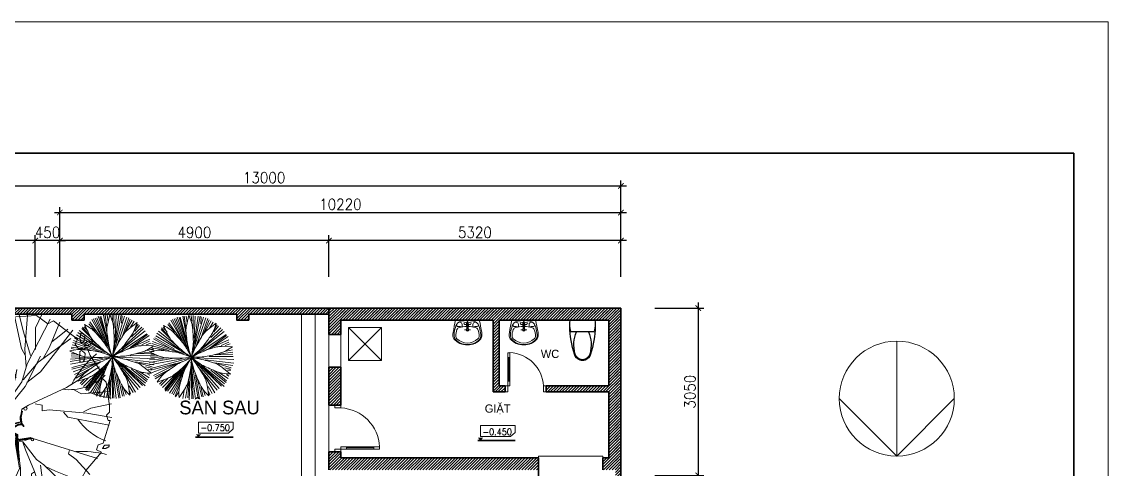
# Model space of a CAD drawing. Header units: millimetres. Extents: x -529782 to -142003, y -492574 to -273331.
# Drawn here: x -281620 to -261828, y -300051 to -291894 of the extents above; entities that cross this region are included whole.
import ezdxf

# ---------------------------------------------------------------- set-up
doc = ezdxf.new("R2010")
doc.units = ezdxf.units.MM
doc.header["$LTSCALE"] = 500
doc.header["$MEASUREMENT"] = 0
doc.header["$PDMODE"] = 3
doc.layers.get('0').update_dxf_attribs({"linetype": 'CONTINUOUS', "lineweight": 13})
doc.layers.get('Defpoints').update_dxf_attribs({"color": 255, "linetype": 'CONTINUOUS', "lineweight": 13})
for name, color, linetype, lineweight in [('1.cat 30', 30, 'CONTINUOUS', 35), ('2.thay 145', 145, 'CONTINUOUS', 18), ('3.manh 08', 8, 'CONTINUOUS', 9), ('4.dim 08', 8, 'CONTINUOUS', 13), ('9.text \xad white', 7, 'CONTINUOUS', 15), ('CA.thay 145', 145, 'CONTINUOUS', 18), ('noithat', 15, 'CONTINUOUS', 9)]:
    doc.layers.add(name, color=color, linetype=linetype, lineweight=lineweight)
doc.layers.add('Interior', color=15, linetype='CONTINUOUS')
doc.styles.add('CA.JSC1', font='')
doc.styles.get("Standard").update_dxf_attribs({"font": 'txt.shx', "width": 0.9})
doc.styles.get('CA.JSC1').set_extended_font_data('.VnAvantH')
doc.dimstyles.new('CA 100', dxfattribs={"dimscale": 0, "dimtxt": 200, "dimasz": 100, "dimexe": 100, "dimexo": 0, "dimgap": 50, "dimtad": 1, "dimdec": 0, "dimzin": 0, "dimdsep": 46, "dimtxsty": 'Standard', "dimblk": 'ARCHTICK', "dimcen": 0.09, "dimdle": 100, "dimclrd": 256, "dimclre": 256, "dimclrt": 7, "dimadec": 0, "dimazin": 0, "dimtfac": 1, "dimtdec": 0, "dimtix": 1, "dimtmove": 2, "dimatfit": 3, "dimldrblk": 'DOT', "dimfxl": 0, "dimtolj": 1, "dimtzin": 0, "dimarcsym": 0})
pattern_1 = [(45, (77087.74, 81619.594), (-26.5165043, 26.5165043), [])]

# ---------------------------------------------------------------- blocks, each defined once
blk = doc.blocks.new('A$C748E2B85')
at = {"layer": 'Interior', "linetype": 'Continuous'}
for p, q in [((455, 729), (5, 729)), ((443, 523), (16, 523)), ((120, 514), (340, 514))]:
    blk.add_line(p, q, dxfattribs=at)
at = {"layer": 'Interior'}
for p, q in [((461, 678), (455, 729)), ((455, 575), (461, 625)), ((461, 625), (461, 678)), ((443, 523), (455, 575))]:
    blk.add_line(p, q, dxfattribs=at)
at = {"layer": 'Interior', "linetype": 'Continuous'}
for start, end in [(170.5377, 187.7399), (187.7399, 195.822)]:
    blk.add_arc((471, 652), 472, start, end, dxfattribs=at)
at = {"layer": 'Interior'}
for centre, radius, start, end in [((1857, 658), 1858, 181.2224, 197.2477), ((-1397, 658), 1858, 342.7523, 358.7776), ((687, 278), 614, 157.3737, 194.7786), ((-227, 278), 614, 345.2214, 22.6263), ((242, 156), 167, 197.2477, 249.5476), ((254, 163), 166, 194.7786, 226.8543), ((230, 138), 131, 226.8543, 313.1457), ((230, 123), 131, 249.5476, 290.4524), ((217, 156), 167, 290.4524, 342.7523), ((206, 163), 166, 313.1457, 345.2214)]:
    blk.add_arc(centre, radius, start, end, dxfattribs=at)
blk = doc.blocks.new('A$C2AEB14C3')
at = {"layer": 'noithat'}
for p, q in [((532, 498), (52, 498)), ((287, 442), (287, 467)), ((287, 467), (292, 467)), ((292, 442), (287, 442)), ((297, 467), (292, 467)), ((292, 442), (297, 442)), ((297, 442), (297, 467)), ((184, 409), (184, 370)), ((224, 423), (220, 438)), ((348, 301), (232, 301)), ((274, 408), (246, 408)), ((279, 334), (273, 420)), ((282, 434), (282, 338)), ((292, 434), (282, 434)), ((282, 338), (292, 338)), ((292, 434), (302, 434)), ((292, 408), (292, 408)), ((292, 408), (292, 408)), ((302, 338), (292, 338)), ((302, 434), (302, 338)), ((305, 334), (311, 420)), ((310, 408), (325, 408)), ((357, 423), (362, 438)), ((400, 409), (400, 370))]:
    blk.add_line(p, q, dxfattribs=at)
for radius in [28.3, 23.6]:
    blk.add_circle((292, 304), radius, dxfattribs=at)
for centre, radius, start, end in [((3438, -285), 3475, 166.9812, 171.1641), ((199, 332), 147, 102.4346, 160.6035), ((136, 407), 47.9, 2.3101, 89.2467), ((295, -103), 592, 90.3135, 102.4346), ((226, 440), 6.42, 98.9533, 196.8294), ((300, 134), 321, 92.3561, 103.5584), ((292, 422), 18.8, 90.2457, 236.9916), ((289, -103), 592, 77.5654, 89.6865), ((292, 422), 18.8, 303.0084, 89.7543), ((284, 159), 296, 75.885, 87.5448), ((355, 440), 6.42, 343.1706, 81.0467), ((448, 407), 47.9, 90.7533, 177.6899), ((385, 332), 147, 19.3965, 77.5654), ((-2854, -285), 3475, 8.8359, 13.0188), ((180, 205), 181, 166.0366, 208.2206), ((186, 199), 165, 164.0864, 211.1105), ((742, 141), 722, 160.6035, 171.7611), ((364, 187), 307, 157.0276, 183.1118), ((109, 410), 41.1, 210.3657, 286.5721), ((148, 278), 73.3, 104.3755, 157.0276), ((126, 291), 80.3, 62.7819, 93.9623), ((283, -246), 614, 90.5732, 104.3755), ((246, 430), 22.2, 196.8294, 270), ((290, 352), 21, 240.2694, 277.1219), ((294, 352), 21, 262.8781, 299.7306), ((302, -246), 614, 75.6245, 89.4268), ((326, 447), 39.4, 268.6646, 323.1928), ((458, 291), 80.3, 86.0377, 117.2181), ((436, 278), 73.3, 22.9724, 75.6245), ((475, 410), 41.1, 253.4279, 329.6343), ((220, 187), 307, 356.8882, 22.9724), ((-158, 141), 722, 8.2389, 19.3965), ((398, 199), 165, 328.8895, 15.9136), ((405, 205), 181, 331.7794, 13.9634), ((273, 326), 326, 219.1169, 273.306), ((280, 319), 312, 221.0847, 272.1274), ((130, 174), 73.3, 183.1118, 227.3644), ((298, 357), 321, 227.3644, 268.9243), ((286, 357), 321, 271.0757, 312.6356), ((311, 326), 326, 266.694, 320.8831), ((304, 319), 312, 267.8726, 318.9153), ((454, 174), 73.3, 312.6356, 356.8882)]:
    blk.add_arc(centre, radius, start, end, dxfattribs=at)
blk = doc.blocks.new('A$C1A9D127A')
at = {"layer": 'noithat', "color": 135, "linetype": 'Continuous'}
for p, q in [((50, 110), (0, 110)), ((0, 110), (0, 0)), ((50, 0), (50, 110)), ((0, 0), (50, 0))]:
    blk.add_line(p, q, dxfattribs=at)
blk = doc.blocks.new('A$C2BDB356E')
at = {"layer": 'noithat', "color": 135, "linetype": 'Continuous'}
for p, q in [((0, 600), (0, 700)), ((0, 700), (40, 700)), ((40, 600), (0, 600)), ((40, 700), (40, 600)), ((0, 100), (0, 0)), ((40, 100), (0, 100)), ((40, 0), (40, 100)), ((0, 0), (40, 0))]:
    blk.add_line(p, q, dxfattribs=at)
at = {"layer": 'noithat', "color": 8, "linetype": 'Continuous'}
for p, q in [((0, 100), (0, 600)), ((20, 600), (20, 100)), ((40, 600), (40, 100))]:
    blk.add_line(p, q, dxfattribs=at)
at = {"layer": 'noithat', "color": 1, "linetype": 'Continuous'}
blk.add_arc((10, 740), 741, 272.3061, 356.8812, dxfattribs=at)
blk = doc.blocks.new('ki hieu cost')
at = {"layer": '1.cat 30'}
blk.add_line((-119313, -196390), (-118176, -196390), dxfattribs=at)
at = {"layer": '3.manh 08'}
blk.add_lwpolyline([(-119227, -195934), (-119227, -196268), (-118320, -196268), (-118176, -196139), (-118176, -195934)], close=True, dxfattribs=at)
blk.add_solid([(-119313, -196299), (-119142, -196299), (-119227, -196390)], dxfattribs=at)
blk = doc.blocks.new('A$C47C16F96')
at = {"color": 116}
for p, q in [((594, 1081), (363, 1405)), ((584, 1116), (397, 1451)), ((685, 931), (430, 1463)), ((681, 966), (459, 1475)), ((763, 798), (488, 1480)), ((681, 1047), (512, 1509)), ((714, 960), (546, 1498)), ((685, 1087), (565, 1509)), ((690, 1122), (613, 1527)), ((671, 1307), (642, 1527)), ((695, 1405), (676, 1527)), ((681, 1347), (724, 1543)), ((777, 1434), (767, 1538)), ((791, 839), (994, 1509)), ((806, 1289), (801, 1538)), ((806, 913), (892, 1527)), ((821, 1122), (840, 1527)), ((835, 1029), (931, 1527)), ((854, 960), (1037, 1492)), ((941, 1382), (950, 1515)), ((946, 1116), (1071, 1480)), ((994, 1202), (1095, 1457)), ((1027, 1255), (1133, 1440)), ((1065, 1273), (1223, 1397)), ((1100, 1307), (1167, 1417)), ((565, 913), (141, 1215)), ((526, 971), (170, 1249)), ((387, 1116), (219, 1283)), ((344, 1168), (228, 1312)), ((329, 1231), (257, 1318)), ((350, 1175), (264, 1356)), ((468, 1231), (344, 1370)), ((796, 781), (1403, 1191)), ((844, 827), (1341, 1283)), ((946, 908), (1369, 1243)), ((1124, 1133), (1307, 1312)), ((1182, 1238), (1264, 1341)), ((1186, 1283), (1244, 1365)), ((584, 850), (54, 1029)), ((627, 845), (64, 1064)), ((391, 937), (83, 1110)), ((459, 931), (107, 1128)), ((734, 803), (122, 1168)), ((989, 885), (1456, 1093)), ((1095, 937), (1413, 1173)), ((1152, 960), (1442, 1157)), ((1311, 989), (1451, 1052)), ((1389, 989), (1475, 1018)), ((185, 796), (0, 875)), ((79, 908), (21, 919)), ((170, 803), (21, 798)), ((276, 908), (25, 948)), ((122, 821), (30, 832)), ((367, 896), (40, 989)), ((1095, 787), (1533, 792)), ((1206, 821), (1528, 832)), ((1268, 832), (1528, 867)), ((1320, 973), (1520, 968)), ((1413, 885), (1519, 913)), ((459, 758), (2, 682)), ((257, 746), (11, 729)), ((599, 746), (11, 636)), ((320, 758), (30, 769)), ((729, 758), (35, 572)), ((488, 659), (35, 543)), ((522, 665), (60, 497)), ((555, 682), (83, 446)), ((719, 688), (300, 156)), ((763, 694), (844, 11)), ((767, 601), (777, 18)), ((772, 665), (801, 18)), ((782, 682), (892, 18)), ((801, 740), (1278, 208)), ((873, 763), (1543, 735)), ((873, 682), (1321, 249)), ((922, 659), (1374, 289)), ((950, 625), (1369, 243)), ((1023, 729), (1543, 665)), ((1191, 677), (1528, 625)), ((1259, 653), (1495, 584)), ((1329, 595), (1486, 470)), ((363, 549), (107, 417)), ((324, 515), (112, 381)), ((531, 509), (247, 226)), ((594, 561), (286, 173)), ((560, 532), (286, 202)), ((657, 578), (334, 156)), ((627, 509), (372, 121)), ((608, 462), (416, 110)), ((758, 555), (734, 0)), ((849, 451), (917, 23)), ((931, 555), (1240, 173)), ((955, 526), (1196, 127)), ((1124, 543), (1403, 318)), ((1201, 520), (1413, 347)), ((1273, 497), (1442, 388)), ((1379, 584), (1485, 561)), ((1413, 462), (1456, 434)), ((1427, 543), (1490, 538)), ((336, 389), (146, 324)), ((271, 365), (189, 283)), ((334, 381), (213, 260)), ((580, 370), (445, 92)), ((570, 301), (473, 69)), ((656, 209), (546, 41)), ((724, 370), (666, 29)), ((734, 336), (709, 35)), ((883, 370), (960, 52)), ((946, 237), (989, 52)), ((1058, 269), (1089, 70)), ((1076, 243), (1152, 116)), ((541, 145), (483, 52)), ((642, 168), (618, 23)), ((984, 185), (1023, 81)), ((1085, 150), (1105, 92))]:
    blk.add_line(p, q, dxfattribs=at)
for centre, radius, start, end in [((-374, 1048), 1205, 17.5089, 24.2912), ((393, 1290), 400, 5.7289, 17.5089), ((60, 1711), 1205, 338.0766, 344.8589), ((-302, 293), 1205, 55.1668, 61.9491), ((157, 954), 400, 43.3868, 55.1668), ((-1408, -526), 2555, 41.1845, 43.3868), ((2255, 1101), 1593, 171.0995, 174.3813), ((5913, 1846), 5277, 186.4059, 188.2049), ((-1751, 1075), 2555, 3.5266, 5.7289), ((-4353, 914), 5162, 1.9772, 3.5266), ((5422, -1666), 5277, 146.9737, 148.7726), ((2124, 83), 1593, 131.6672, 134.9491), ((-986, 2606), 2555, 324.0943, 326.2966), ((806, 1411), 400, 326.2966, 338.0766), ((1746, 1941), 1593, 208.7574, 212.0393), ((4188, 4766), 5277, 224.0639, 225.8628), ((-3370, -2243), 5162, 39.6351, 41.1845), ((-55, 503), 857, 30.9681, 39.6351), ((2090, 1294), 1414, 188.2049, 193.8541), ((-50, 1063), 857, 353.3102, 1.9772), ((2120, 337), 1414, 148.7726, 154.4218), ((319, 1517), 857, 313.8779, 322.5449), ((-3098, 4135), 5162, 322.5449, 324.0943), ((283, -296), 1205, 96.8041, 103.5864), ((188, 503), 400, 85.0241, 96.8041), ((719, 2297), 1593, 250.3947, 253.6765), ((1, -1644), 2555, 82.8217, 85.0241), ((-325, -4230), 5162, 81.2724, 82.8217), ((328, 25), 857, 72.6053, 81.2724), ((1498, 1994), 1414, 225.8628, 231.512), ((26, -941), 1869, 66.7406, 72.6053), ((2226, 2910), 2585, 231.512, 235.6899), ((-923, -18), 1869, 25.1033, 30.9681), ((3226, 1575), 2585, 193.8541, 198.032), ((-1056, 1181), 1869, 347.4454, 353.3102), ((3175, -169), 2585, 154.4218, 158.5997), ((-382, 2247), 1869, 308.0131, 313.8779), ((2034, -1481), 2585, 114.9851, 119.1631), ((1540, -420), 1414, 109.3359, 114.9851), ((899, 1635), 857, 274.4412, 283.1083), ((2819, -4065), 5277, 107.537, 109.3359), ((-77, 5828), 5162, 283.1083, 284.6576), ((1382, -619), 1593, 92.2306, 95.5124), ((583, 3306), 2555, 284.6576, 286.8599), ((1208, 1244), 400, 286.8599, 298.6399), ((822, 1950), 1205, 298.6399, 305.4223), ((667, 6030), 5277, 265.7011, 267.5001), ((3338, -3674), 5162, 123.5191, 125.0685), ((498, 2171), 1414, 267.5001, 273.1493), ((960, -85), 857, 114.8521, 123.5191), ((-356, 1618), 1414, 309.7468, 315.396), ((434, 3340), 2585, 273.1493, 277.3272), ((1386, -1004), 1869, 108.9873, 114.8521), ((1441, 215), 857, 152.493, 161.1601), ((-1190, 2440), 2585, 315.396, 319.5739), ((2339, -253), 1869, 146.6283, 152.493), ((-1804, 901), 2585, 353.037, 357.2149), ((2616, 1054), 1869, 188.7187, 194.5835), ((-1231, -867), 2585, 35.1275, 39.3054), ((821, 2645), 1869, 268.5764, 274.4412), ((1945, 2227), 1869, 231.2823, 237.147), ((410, -1790), 2585, 77.691, 81.8689), ((-274, -193), 1414, 29.4782, 35.1275), ((1396, 1376), 857, 237.147, 245.8141), ((660, -647), 1414, 72.0418, 77.691), ((3160, 5303), 5162, 245.8141, 247.3634), ((-531, -4321), 5277, 70.2428, 72.0418), ((414, -709), 1593, 54.9364, 58.2182), ((1143, -353), 1205, 139.0508, 145.8331), ((535, 174), 400, 127.2708, 139.0508), ((1840, -1540), 2555, 125.0685, 127.2708), ((-278, 1860), 1593, 292.6414, 295.9233), ((-2826, 4588), 5277, 307.9479, 309.7468), ((5515, -1175), 5162, 161.1601, 162.7094), ((-4411, 1603), 5277, 345.5888, 347.3878), ((-642, 759), 1414, 347.3878, 353.037), ((1637, 799), 857, 194.5835, 203.2506), ((5592, 2498), 5162, 203.2506, 204.7999), ((-3637, -2094), 5277, 27.6793, 29.4782), ((2156, 2897), 2555, 247.3634, 249.5658), ((1404, 878), 400, 249.5658, 261.3458), ((1525, 1674), 1205, 261.3458, 268.1281), ((946, 161), 400, 164.9118, 176.6918), ((3026, -400), 2555, 162.7094, 164.9118), ((-727, 999), 1593, 330.2824, 333.5642), ((3225, 1405), 2555, 204.7999, 207.0022), ((1306, 427), 400, 207.0022, 218.7822), ((-498, -73), 1593, 12.3729, 15.6547), ((1749, 114), 1205, 176.6918, 183.4741), ((1933, 930), 1205, 218.7822, 225.5646)]:
    blk.add_arc(centre, radius, start, end, dxfattribs=at)
blk = doc.blocks.new('A$C0CCE7A68')
at = {"color": 116}
for p, q in [((367.4, 1687.3), (355.2, 1679.2)), ((367.4, 1687.3), (371.4, 1683.3)), ((371.4, 1683.3), (375.5, 1683.3)), ((375.5, 1683.3), (375.5, 1679.2)), ((683.1, 1451.9), (561.5, 1721.7)), ((576.7, 1645.7), (747.7, 1717.9)), ((892, 1174.4), (679.3, 1717.9)), ((717.3, 1489.9), (721.1, 1721.7)), ((747.7, 1717.9), (1078.1, 1740.7)), ((941.4, 1440.5), (873, 1763.5)), ((960.4, 1592.5), (918.6, 1759.7)), ((971.8, 1432.9), (998.3, 1778.7)), ((994.6, 1299.8), (1203.5, 1706.5)), ((1070.5, 1626.7), (1131.3, 1755.9)), ((1078.1, 1740.7), (1180.7, 1664.7)), ((1180.7, 1664.7), (1233.8, 1691.3)), ((1233.8, 1691.3), (1450.4, 1524.1)), ((307.8, 1584.5), (295.6, 1572.4)), ((340.2, 1584.5), (307.8, 1584.5)), ((344.3, 1588.6), (348.3, 1588.6)), ((348.3, 1588.6), (348.3, 1576.4)), ((351.1, 1650.8), (355.2, 1650.8)), ((351.1, 1626.5), (351.1, 1650.8)), ((355.2, 1626.5), (351.1, 1626.5)), ((355.2, 1650.8), (355.2, 1679.2)), ((355.2, 1602.1), (355.2, 1626.5)), ((363.3, 1602.1), (355.2, 1602.1)), ((363.3, 1598.1), (363.3, 1602.1)), ((375.5, 1598.1), (363.3, 1598.1)), ((375.5, 1679.2), (379.5, 1679.2)), ((383.6, 1602.1), (375.5, 1602.1)), ((375.5, 1602.1), (375.5, 1598.1)), ((379.5, 1679.2), (383.6, 1675.2)), ((383.6, 1675.2), (387.6, 1675.2)), ((387.6, 1614.3), (383.6, 1606.2)), ((383.6, 1606.2), (383.6, 1602.1)), ((387.6, 1675.2), (387.6, 1671.1)), ((387.6, 1671.1), (391.7, 1667)), ((391.7, 1622.4), (387.6, 1614.3)), ((391.7, 1667), (395.7, 1667)), ((395.7, 1650.8), (391.7, 1646.7)), ((391.7, 1646.7), (391.7, 1622.4)), ((395.7, 1667), (395.7, 1650.8)), ((409.6, 1596.3), (576.7, 1645.7)), ((417.2, 1546.9), (409.6, 1596.3)), ((474.5, 1602.4), (459.9, 1587.8)), ((459.9, 1587.8), (459.9, 1573.2)), ((513.4, 1602.4), (474.5, 1602.4)), ((523.2, 1592.6), (513.4, 1582.9)), ((518.3, 1607.3), (523.2, 1607.3)), ((523.2, 1607.3), (523.2, 1592.6)), ((1024.9, 1375.9), (960.4, 1592.5)), ((1070.5, 1429.1), (1070.5, 1626.7)), ((1116.1, 1227.6), (1408.6, 1607.7)), ((1195.9, 1451.9), (1290.8, 1679.9)), ((1283.2, 1550.7), (1363, 1615.3)), ((455.2, 1223.8), (234.9, 1493.7)), ((295.6, 1560.2), (287.5, 1560.2)), ((287.5, 1560.2), (287.5, 1556.1)), ((320, 1556.1), (287.5, 1556.1)), ((288.1, 1432.9), (337.4, 1543.1)), ((295.6, 1572.4), (295.6, 1560.2)), ((332.1, 1560.2), (320, 1560.2)), ((320, 1560.2), (320, 1556.1)), ((332.1, 1564.2), (332.1, 1560.2)), ((336.2, 1564.2), (332.1, 1564.2)), ((336.2, 1568.3), (336.2, 1564.2)), ((340.2, 1568.3), (336.2, 1568.3)), ((337.4, 1543.1), (390.6, 1516.5)), ((348.3, 1576.4), (340.2, 1568.3)), ((390.6, 1516.5), (417.2, 1546.9)), ((447.6, 1482.3), (428.6, 1577.3)), ((459.9, 1573.2), (450.2, 1573.2)), ((450.2, 1573.2), (450.2, 1568.3)), ((489.1, 1568.3), (450.2, 1568.3)), ((503.7, 1573.2), (489.1, 1573.2)), ((489.1, 1573.2), (489.1, 1568.3)), ((508.6, 1578), (503.7, 1578)), ((503.7, 1578), (503.7, 1573.2)), ((513.4, 1582.9), (508.6, 1582.9)), ((508.6, 1582.9), (508.6, 1578)), ((770.4, 1239), (717.3, 1489.9)), ((1093.3, 1315.1), (1389.6, 1531.7)), ((1218.7, 1501.3), (1283.2, 1550.7)), ((1450.4, 1524.1), (1431.4, 1478.5)), ((1473.4, 1544.7), (1477.5, 1544.7)), ((1473.4, 1520.4), (1473.4, 1544.7)), ((1477.5, 1520.4), (1473.4, 1520.4)), ((1489.6, 1581.3), (1477.5, 1573.1)), ((1477.5, 1544.7), (1477.5, 1573.1)), ((1477.5, 1496), (1477.5, 1520.4)), ((1485.6, 1496), (1477.5, 1496)), ((1485.6, 1492), (1485.6, 1496)), ((1497.7, 1492), (1485.6, 1492)), ((1489.6, 1581.3), (1493.7, 1577.2)), ((1493.7, 1577.2), (1497.7, 1577.2)), ((1497.7, 1577.2), (1497.7, 1573.1)), ((1497.7, 1573.1), (1501.8, 1573.1)), ((1497.7, 1496), (1497.7, 1492)), ((1505.8, 1496), (1497.7, 1496)), ((1501.8, 1573.1), (1505.8, 1569.1)), ((1505.8, 1569.1), (1509.9, 1569.1)), ((1509.9, 1508.2), (1505.8, 1500.1)), ((1505.8, 1500.1), (1505.8, 1496)), ((1509.9, 1569.1), (1509.9, 1565)), ((1509.9, 1565), (1514, 1561)), ((1514, 1516.3), (1509.9, 1508.2)), ((1514, 1561), (1518, 1561)), ((1518, 1544.7), (1514, 1540.7)), ((1514, 1540.7), (1514, 1516.3)), ((1518, 1561), (1518, 1544.7)), ((1536.6, 1501.3), (1522, 1486.7)), ((1522, 1486.7), (1522, 1472.1)), ((1575.5, 1501.3), (1536.6, 1501.3)), ((1585.3, 1491.6), (1575.5, 1481.8)), ((1580.4, 1506.2), (1585.3, 1506.2)), ((1585.3, 1506.2), (1585.3, 1491.6)), ((166.5, 1334.1), (288.1, 1432.9)), ((538.7, 1284.6), (447.6, 1482.3)), ((740.1, 1379.7), (683.1, 1451.9)), ((979.4, 1372.1), (941.4, 1440.5)), ((983.2, 1277), (971.8, 1432.9)), ((1138.9, 1349.3), (1195.9, 1451.9)), ((1431.4, 1478.5), (1461.7, 1436.7)), ((1461.7, 1436.7), (1537.7, 1448.1)), ((1488, 1421.8), (1473.4, 1412)), ((1473.4, 1377.9), (1473.4, 1412)), ((1488, 1421.8), (1492.9, 1416.9)), ((1492.9, 1416.9), (1497.8, 1416.9)), ((1497.8, 1416.9), (1497.8, 1412)), ((1497.8, 1412), (1502.6, 1412)), ((1502.6, 1412), (1507.5, 1407.1)), ((1507.5, 1407.1), (1512.4, 1407.1)), ((1512.3, 1472.1), (1512.3, 1467.2)), ((1522, 1472.1), (1512.3, 1472.1)), ((1551.2, 1467.2), (1512.3, 1467.2)), ((1512.4, 1407.1), (1512.4, 1402.3)), ((1512.4, 1402.3), (1517.2, 1397.4)), ((1517.2, 1397.4), (1522.1, 1397.4)), ((1522.1, 1397.4), (1522.1, 1377.9)), ((1537.7, 1448.1), (1568.1, 1375.9)), ((1551.2, 1472.1), (1551.2, 1467.2)), ((1565.8, 1472.1), (1551.2, 1472.1)), ((1565.8, 1477), (1565.8, 1472.1)), ((1570.7, 1477), (1565.8, 1477)), ((1570.7, 1481.8), (1570.7, 1477)), ((1575.5, 1481.8), (1570.7, 1481.8)), ((94.3, 1193.4), (166.5, 1334.1)), ((709.7, 1280.8), (686.9, 1337.9)), ((945.2, 1136.4), (994.6, 1299.8)), ((956.6, 1155.4), (1093.3, 1315.1)), ((975.6, 1094.6), (1116.1, 1368.3)), ((1468.6, 1377.9), (1473.4, 1377.9)), ((1468.6, 1348.7), (1468.6, 1377.9)), ((1473.4, 1348.7), (1468.6, 1348.7)), ((1473.4, 1319.5), (1473.4, 1348.7)), ((1483.2, 1319.5), (1473.4, 1319.5)), ((1483.2, 1314.6), (1483.2, 1319.5)), ((1497.8, 1314.6), (1483.2, 1314.6)), ((1497.8, 1319.5), (1497.8, 1314.6)), ((1507.5, 1319.5), (1497.8, 1319.5)), ((1512.4, 1334.1), (1507.5, 1324.4)), ((1507.5, 1324.4), (1507.5, 1319.5)), ((1517.2, 1343.8), (1512.4, 1334.1)), ((1522.1, 1377.9), (1517.2, 1373.1)), ((1517.2, 1373.1), (1517.2, 1343.8)), ((1568.1, 1375.9), (1663.1, 1231.4)), ((200.7, 1163), (64, 1223.8)), ((345, 1094.6), (94.3, 1280.8)), ((109.5, 1163), (94.3, 1193.4)), ((584.3, 1125), (455.2, 1223.8)), ((614.7, 1045.2), (538.7, 1284.6)), ((770.4, 1227.6), (709.7, 1280.8)), ((838.8, 1121.2), (770.4, 1239)), ((990.8, 1128.8), (1116.1, 1227.6)), ((1351.6, 1083.2), (1651.7, 1273.2)), ((1663.1, 1231.4), (1693.4, 1208.6)), ((1682.1, 1212.4), (1666.9, 1178.2)), ((189.3, 1083.2), (52.6, 1166.8)), ((56.4, 1113.6), (98.1, 1128.8)), ((60.2, 1045.2), (56.4, 1113.6)), ((98.1, 1128.8), (109.5, 1163)), ((261.5, 1144), (200.7, 1163)), ((428.6, 973), (345, 1094.6)), ((645.1, 1098.4), (584.3, 1125)), ((717.3, 950.2), (645.1, 1098.4)), ((823.6, 961.6), (945.2, 1136.4)), ((823.6, 904.6), (975.6, 1094.6)), ((857.8, 1087), (838.8, 1121.2)), ((1666.9, 1178.2), (1712.4, 1132.6)), ((1712.4, 1132.6), (1742.8, 916)), ((14.6, 859), (60.2, 1045.2)), ((79.1, 1018.6), (14.6, 1026.2)), ((329.8, 1018.6), (79.1, 1018.6)), ((234.9, 1033.8), (94.3, 984.4)), ((481.8, 984.4), (189.3, 1083.2)), ((683.1, 938.8), (614.7, 1045.2)), ((1005.9, 923.6), (1351.6, 1083.2)), ((1423.8, 1060.4), (1488.3, 1026.2)), ((1488.3, 1026.2), (1746.6, 1049)), ((94.3, 984.4), (22.2, 973)), ((432.4, 927.4), (428.6, 973)), ((557.7, 931.2), (481.8, 984.4)), ((945.2, 885.6), (1005.9, 923.6)), ((1066.7, 935), (1131.3, 923.6)), ((1131.3, 923.6), (1131.3, 870.4)), ((1507.3, 862.8), (1571.9, 897)), ((1571.9, 897), (1761.8, 935)), ((1742.8, 916), (1742.8, 859)), ((367.8, 866.6), (7, 885.6)), ((48.8, 695.5), (14.6, 859)), ((310.8, 832.4), (14.6, 733.5)), ((200.7, 794.4), (155.1, 748.7)), ((773.9, 840.3), (800.5, 802.3)), ((800.5, 802.3), (827, 817.5)), ((827, 817.5), (827, 764.3)), ((930, 790.6), (945.2, 885.6)), ((1131.3, 870.4), (1192.1, 881.8)), ((1192.1, 881.8), (1537.7, 851.4)), ((1325, 859), (1363, 813.4)), ((1363, 813.4), (1739, 741.1)), ((1537.7, 851.4), (1765.6, 809.6)), ((1742.8, 859), (1716.2, 832.4)), ((1716.2, 832.4), (1731.4, 783)), ((155.1, 748.7), (29.8, 638.5)), ((48.8, 638.5), (48.8, 695.5)), ((827, 764.3), (804.3, 752.9)), ((804.3, 752.9), (819.4, 714.9)), ((819.4, 714.9), (857.4, 714.9)), ((857.4, 714.9), (827, 688.3)), ((854, 752.5), (838.8, 703.1)), ((1750.4, 783), (1685.9, 577.7)), ((1731.4, 783), (1750.4, 783)), ((16.2, 602.4), (4.1, 594.2)), ((4.1, 565.8), (4.1, 594.2)), ((16.2, 602.4), (20.3, 598.3)), ((20.3, 598.3), (24.3, 598.3)), ((24.3, 598.3), (24.3, 594.2)), ((24.3, 594.2), (28.4, 594.2)), ((28.4, 594.2), (32.4, 590.2)), ((75.3, 634.7), (48.8, 638.5)), ((105.7, 627.1), (75.3, 634.7)), ((109.5, 577.7), (105.7, 627.1)), ((333.6, 619.5), (155.1, 562.5)), ((440, 623.3), (333.6, 619.5)), ((474.2, 646.1), (417.2, 338.3)), ((827, 688.3), (804.3, 657.9)), ((804.3, 657.9), (823.2, 642.7)), ((823.2, 642.7), (846, 642.7)), ((842.6, 657.5), (850.2, 611.9)), ((850.2, 611.9), (914.8, 623.3)), ((914.8, 623.3), (880.6, 600.5)), ((880.6, 600.5), (922.4, 345.9)), ((895.8, 611.9), (933.8, 349.7)), ((971.8, 600.5), (1036.3, 623.3)), ((1036.3, 623.3), (1632.7, 437.1)), ((0, 541.5), (0, 565.8)), ((0, 565.8), (4.1, 565.8)), ((4.1, 541.5), (0, 541.5)), ((4.1, 517.1), (4.1, 541.5)), ((12.2, 517.1), (4.1, 517.1)), ((12.2, 513.1), (12.2, 517.1)), ((24.3, 513.1), (12.2, 513.1)), ((32.4, 517.1), (24.3, 517.1)), ((24.3, 517.1), (24.3, 513.1)), ((32.4, 590.2), (36.5, 590.2)), ((36.5, 529.3), (32.4, 521.2)), ((32.4, 521.2), (32.4, 517.1)), ((36.5, 590.2), (36.5, 586.1)), ((36.5, 586.1), (40.6, 582.1)), ((40.6, 537.4), (36.5, 529.3)), ((40.6, 582.1), (44.6, 582.1)), ((44.6, 565.8), (40.6, 561.8)), ((40.6, 561.8), (40.6, 537.4)), ((44.6, 582.1), (44.6, 565.8)), ((155.1, 562.5), (67.7, 528.3)), ((82.9, 513.1), (109.5, 577.7)), ((162.7, 418.1), (82.9, 513.1)), ((447.6, 501.7), (265.3, 250.9)), ((914.8, 528.3), (914.8, 592.9)), ((914.8, 592.9), (952.8, 589.1)), ((952.8, 589.1), (1078.1, 429.5)), ((952.8, 585.3), (979.4, 516.9)), ((979.4, 516.9), (1059.1, 319.3)), ((1378.2, 516.9), (1370.6, 478.9)), ((1640.3, 562.5), (1625.1, 516.9)), ((1625.1, 516.9), (1670.7, 494.1)), ((1685.9, 577.7), (1640.3, 562.5)), ((1688.6, 533.1), (1680.5, 533.1)), ((1680.5, 533.1), (1680.5, 529.1)), ((1712.9, 529.1), (1680.5, 529.1)), ((1700.8, 557.5), (1688.6, 545.3)), ((1688.6, 545.3), (1688.6, 533.1)), ((1733.2, 557.5), (1700.8, 557.5)), ((1725.1, 533.1), (1712.9, 533.1)), ((1712.9, 533.1), (1712.9, 529.1)), ((1729.2, 537.2), (1725.1, 537.2)), ((1725.1, 537.2), (1725.1, 533.1)), ((1733.2, 541.2), (1729.2, 541.2)), ((1729.2, 541.2), (1729.2, 537.2)), ((1741.3, 549.4), (1733.2, 541.2)), ((1737.3, 561.5), (1741.3, 561.5)), ((1741.3, 561.5), (1741.3, 549.4)), ((204.5, 315.5), (162.7, 418.1)), ((394.4, 418.1), (170.3, 239.4)), ((1078.1, 429.5), (1146.5, 380.1)), ((1370.6, 478.9), (1439, 429.5)), ((1439, 429.5), (1564.3, 292.7)), ((1670.7, 494.1), (1526.3, 326.9)), ((307, 243.2), (204.5, 315.5)), ((922.4, 345.9), (770.4, 11.4)), ((933.8, 349.7), (933.8, 19)), ((1059.1, 315.5), (1032.5, 296.5)), ((1059.1, 319.3), (1150.3, 57)), ((1116.1, 376.3), (1142.7, 167.2)), ((1146.5, 380.1), (1378.2, 155.8)), ((1526.3, 326.9), (1488.3, 254.7)), ((1032.5, 296.5), (1028.7, 7.6)), ((1347.8, 209), (1328.8, 171)), ((1389.6, 178.6), (1347.8, 209)), ((1488.3, 254.7), (1389.6, 178.6)), ((610.9, 53.2), (508.4, 133)), ((1047.7, 102.6), (998.3, 49.4)), ((1070.5, 83.6), (1047.7, 102.6)), ((1328.8, 102.6), (1070.5, 26.6)), ((1142.7, 167.2), (1207.3, 49.4)), ((1328.8, 171), (1332.6, 140.6)), ((1332.6, 140.6), (1328.8, 102.6)), ((838.8, 7.6), (610.9, 53.2)), ((861.6, 68.4), (838.8, 7.6)), ((876.8, 45.6), (861.6, 68.4)), ((914.8, 11.4), (876.8, 45.6)), ((983.2, 19), (914.8, 11.4)), ((998.3, 49.4), (983.2, 19)), ((1000.7, 4.9), (1005.5, 4.9)), ((1066.7, 57), (1085.7, 72.2)), ((1070.5, 26.6), (1066.7, 57)), ((1085.7, 72.2), (1070.5, 83.6)), ((995.8, 0), (956.9, 0))]:
    blk.add_line(p, q, dxfattribs=at)
for points in [[(819.8, 866.6, 16, 16, 0), (808.4, 988.2, 16, 16, 0), (846.4, 1056.6, 16, 12.8, 0), (869.2, 1117.4, 12.8, 9.6, 0), (884.4, 1166.8, 9.6, 9.6, 0), (899.6, 1250.4, 9.6, 9.6, 0)], [(781.8, 832.4, 16, 16, 0), (713.5, 927.4, 16, 16, 0), (762.9, 923.6, 16, 16, 0), (785.6, 889.4, 16, 16, 0), (766.6, 866.6, 16, 16, 0), (751.5, 908.4, 16, 16, 0), (686.9, 965.4, 9.6, 9.6, 0), (599.5, 938.8, 16, 16, 0), (523.6, 904.6, 22.4, 22.4, 0), (440, 916, 22.4, 22.4, 0), (421, 904.6, 12.8, 12.8, 0), (337.4, 840, 12.8, 12.8, 0), (299.4, 836.2, 12.8, 12.8, 0), (193.1, 824.8, 12.8, 12.8, 0), (117.1, 836.2, 12.8, 12.8, 0), (67.7, 847.6, 12.8, 12.8, 0), (45, 832.4, 12.8, 12.8, 0), (79.1, 832.4, 12.8, 12.8, 0), (60.2, 794.4, 12.8, 12.8, 0)], [(816, 840, 22.4, 22.4, 0), (724.9, 798.2, 22.4, 22.4, 0), (709.7, 813.4, 9.6, 9.6, 0), (603.3, 783, 9.6, 9.6, 0), (610.9, 752.5, 9.6, 9.6, 0), (637.5, 710.7, 9.6, 9.6, 0), (626.1, 676.5, 9.6, 9.6, 0), (610.9, 672.7, 9.6, 9.6, 0), (603.3, 661.3, 9.6, 9.6, 0), (565.3, 699.3, 9.6, 9.6, 0), (379.2, 608.1, 9.6, 9.6, 0), (250.1, 562.5, 9.6, 9.6, 0), (155.1, 490.3, 9.6, 9.6, 0), (90.5, 471.3, 9.6, 9.6, 0)], [(816.2, 843.8, 16, 16, 0), (873.1, 722.2, 16, 16, 0), (911.1, 745, 16, 16, 0), (949.1, 748.8, 16, 16, 0), (964.3, 726, 1.28, 1.28, 0)], [(941.4, 752.5, 19.2, 19.2, 0), (933.8, 813.4, 19.2, 12.8, 0), (949, 870.4, 12.8, 12.8, 0)], [(850.2, 672.7, 25.6, 25.6, 0), (899.6, 649.9, 25.6, 25.6, 0), (895.8, 592.9, 25.6, 25.6, 0), (907.2, 513.1, 25.6, 19.2, 0), (918.6, 421.9, 19.2, 19.2, 0)], [(272.9, 570.1, 9.6, 9.6, 0), (272.9, 524.5, 9.6, 9.6, 0), (227.3, 475.1, 9.6, 6.4, 0), (185.5, 391.5, 6.4, 6.4, 0), (155.1, 342.1, 6.4, 6.4, 0)]]:
    blk.add_lwpolyline(points, format="xyseb", dxfattribs=at)
for points, const_width in [([(781.8, 855.2), (804.6, 912.2), (804.6, 862.8), (797, 851.4)], 12.8), ([(768.3, 838.4), (719.9, 817.4), (747.7, 848.8)], 12.8), ([(775.7, 807.2), (844.1, 678)], 25.6), ([(800.8, 821), (865.4, 691.7), (808.4, 661.3)], 25.6), ([(869.2, 752.5), (926.2, 767.7)], 12.8), ([(911, 604.3), (960.4, 611.9), (1032.5, 623.3)], 19.2)]:
    blk.add_lwpolyline(points, dxfattribs=dict(at, const_width=const_width))
for centre, radius in [((977.7, 891.5), 15.3), ((629, 769), 11.7), ((480.6, 624.2), 11.7), ((1040.8, 609.3), 11.7)]:
    blk.add_circle(centre, radius, dxfattribs=at)
for centre, radius, start, end in [((2194.6, 696.7), 898.1, 129.35454, 152.60919), ((1378, 1531.7), 467.6, 262.5537, 314.33753), ((1875.5, 1862.9), 882.6, 248.56219, 262.35164), ((1904.3, 1111.3), 550.5, 215.14999, 249.18413), ((1471.2, -615.2), 1117.4, 77.33522, 91.85052), ((1988.5, 1978.1), 1812.8, 242.86443, 255.35386)]:
    blk.add_arc(centre, radius, start, end, dxfattribs=at)
blk = doc.blocks.new('khung co loan')
at = {"layer": '1.cat 30'}
blk.add_lwpolyline([(1158.3, -14553.5), (1158.3, -303.5), (20658.3, -303.5), (20658.3, -14553.5)], close=True, dxfattribs=at)
at = {"layer": '3.manh 08'}
blk.add_lwpolyline([(0, -14850), (21000, -14850), (21000, 0), (0, 0)], close=True, dxfattribs=at)
blk = doc.blocks.new('_ArchTick')
at = {"color": 1, "linetype": 'ByBlock', "const_width": 0.15}
blk.add_lwpolyline([(-0.5, -0.5), (0.5, 0.5)], dxfattribs=at)
blk = doc.blocks.new('*D68')
at = {"layer": '4.dim 08', "lineweight": -2, "transparency": 16777216}
for p, q in [((-269297, -297013), (-269297, -300263)), ((-270085, -297113), (-269197, -297113)), ((-270085, -300163), (-269197, -300163))]:
    blk.add_line(p, q, dxfattribs=at)
at = {"layer": 'Defpoints', "color": 0, "transparency": 16777216}
for p in [(-270085, -297113), (-270085, -300163), (-269297, -300163)]:
    blk.add_point(p, dxfattribs=at)
at = {"layer": '4.dim 08', "lineweight": -2, "transparency": 16777216, "xscale": 100, "yscale": 100, "zscale": 100}
for p, rotation in [((-269297, -297113), 90), ((-269297, -300163), 270)]:
    blk.add_blockref('_ArchTick', p, dxfattribs=dict(at, rotation=rotation))
at = {"layer": '4.dim 08', "color": 7, "transparency": 16777216, "insert": (-269447, -298638), "char_height": 200, "attachment_point": 5, "rotation": 90}
blk.add_mtext('\\A1;3050', dxfattribs=at)
blk = doc.blocks.new('_DOT')
at = {"color": 1, "linetype": 'ByBlock'}
blk.add_line((-0.5, 0), (-1, 0), dxfattribs=at)
at = {"color": 1, "linetype": 'ByBlock', "const_width": 0.5}
blk.add_lwpolyline([(-0.25, 0, 1), (0.25, 0, 1)], format="xyb", close=True, dxfattribs=at)
blk = doc.blocks.new('*D77')
at = {"layer": '4.dim 08', "lineweight": -2, "transparency": 16777216}
for p, q in [((-276025, -296542), (-276025, -295784)), ((-270705, -296542), (-270705, -295784)), ((-270605, -295884), (-276125, -295884))]:
    blk.add_line(p, q, dxfattribs=at)
at = {"layer": 'Defpoints', "color": 0, "transparency": 16777216}
for p in [(-276025, -295884), (-276025, -296542), (-270705, -296542)]:
    blk.add_point(p, dxfattribs=at)
at = {"layer": '4.dim 08', "lineweight": -2, "transparency": 16777216, "xscale": 100, "yscale": 100, "zscale": 100, "rotation": 180}
blk.add_blockref('_ArchTick', (-276025, -295884), dxfattribs=at)
at = {"layer": '4.dim 08', "lineweight": -2, "transparency": 16777216, "xscale": 100, "yscale": 100, "zscale": 100}
blk.add_blockref('_ArchTick', (-270705, -295884), dxfattribs=at)
at = {"layer": '4.dim 08', "color": 7, "transparency": 16777216, "insert": (-273365, -295734), "char_height": 200, "attachment_point": 5}
blk.add_mtext('\\A1;5320', dxfattribs=at)
blk = doc.blocks.new('*D78')
at = {"layer": '4.dim 08', "lineweight": -2, "transparency": 16777216}
for p, q in [((-280925, -296542), (-280925, -295784)), ((-276025, -296542), (-276025, -295784)), ((-275925, -295884), (-281025, -295884))]:
    blk.add_line(p, q, dxfattribs=at)
at = {"layer": 'Defpoints', "color": 0, "transparency": 16777216}
for p in [(-280925, -295884), (-280925, -296542), (-276025, -296542)]:
    blk.add_point(p, dxfattribs=at)
at = {"layer": '4.dim 08', "lineweight": -2, "transparency": 16777216, "xscale": 100, "yscale": 100, "zscale": 100, "rotation": 180}
blk.add_blockref('_ArchTick', (-280925, -295884), dxfattribs=at)
at = {"layer": '4.dim 08', "lineweight": -2, "transparency": 16777216, "xscale": 100, "yscale": 100, "zscale": 100}
blk.add_blockref('_ArchTick', (-276025, -295884), dxfattribs=at)
at = {"layer": '4.dim 08', "color": 7, "transparency": 16777216, "insert": (-278475, -295734), "char_height": 200, "attachment_point": 5}
blk.add_mtext('\\A1;4900', dxfattribs=at)
blk = doc.blocks.new('*D79')
at = {"layer": '4.dim 08', "lineweight": -2, "transparency": 16777216}
for p, q in [((-281375, -296542), (-281375, -295784)), ((-280925, -296542), (-280925, -295784)), ((-281375, -295884), (-281475, -295884)), ((-280925, -295884), (-281375, -295884)), ((-280925, -295884), (-280825, -295884))]:
    blk.add_line(p, q, dxfattribs=at)
at = {"layer": 'Defpoints', "color": 0, "transparency": 16777216}
for p in [(-281375, -295884), (-281375, -296542), (-280925, -296542)]:
    blk.add_point(p, dxfattribs=at)
at = {"layer": '4.dim 08', "lineweight": -2, "transparency": 16777216, "xscale": 100, "yscale": 100, "zscale": 100}
blk.add_blockref('_ArchTick', (-281375, -295884), dxfattribs=at)
at = {"layer": '4.dim 08', "lineweight": -2, "transparency": 16777216, "xscale": 100, "yscale": 100, "zscale": 100, "rotation": 180}
blk.add_blockref('_ArchTick', (-280925, -295884), dxfattribs=at)
at = {"layer": '4.dim 08', "color": 7, "transparency": 16777216, "insert": (-281150, -295734), "char_height": 200, "attachment_point": 5}
blk.add_mtext('\\A1;450', dxfattribs=at)
blk = doc.blocks.new('*D80')
at = {"layer": '4.dim 08', "lineweight": -2, "transparency": 16777216}
for p, q in [((-283705, -296542), (-283705, -295784)), ((-281375, -296542), (-281375, -295784)), ((-281275, -295884), (-283805, -295884))]:
    blk.add_line(p, q, dxfattribs=at)
at = {"layer": 'Defpoints', "color": 0, "transparency": 16777216}
for p in [(-283705, -295884), (-283705, -296542), (-281375, -296542)]:
    blk.add_point(p, dxfattribs=at)
at = {"layer": '4.dim 08', "lineweight": -2, "transparency": 16777216, "xscale": 100, "yscale": 100, "zscale": 100, "rotation": 180}
blk.add_blockref('_ArchTick', (-283705, -295884), dxfattribs=at)
at = {"layer": '4.dim 08', "lineweight": -2, "transparency": 16777216, "xscale": 100, "yscale": 100, "zscale": 100}
blk.add_blockref('_ArchTick', (-281375, -295884), dxfattribs=at)
at = {"layer": '4.dim 08', "color": 7, "transparency": 16777216, "insert": (-282540, -295734), "char_height": 200, "attachment_point": 5}
blk.add_mtext('\\A1;2330', dxfattribs=at)
blk = doc.blocks.new('*D81')
at = {"layer": '4.dim 08', "lineweight": -2, "transparency": 16777216}
for p, q in [((-280925, -296542), (-280925, -295272)), ((-270705, -296542), (-270705, -295272)), ((-281025, -295372), (-270605, -295372))]:
    blk.add_line(p, q, dxfattribs=at)
at = {"layer": 'Defpoints', "color": 0, "transparency": 16777216}
for p in [(-270705, -295372), (-280925, -296542), (-270705, -296542)]:
    blk.add_point(p, dxfattribs=at)
at = {"layer": '4.dim 08', "lineweight": -2, "transparency": 16777216, "xscale": 100, "yscale": 100, "zscale": 100, "rotation": 180}
blk.add_blockref('_ArchTick', (-280925, -295372), dxfattribs=at)
at = {"layer": '4.dim 08', "lineweight": -2, "transparency": 16777216, "xscale": 100, "yscale": 100, "zscale": 100}
blk.add_blockref('_ArchTick', (-270705, -295372), dxfattribs=at)
at = {"layer": '4.dim 08', "color": 7, "transparency": 16777216, "insert": (-275815, -295222), "char_height": 200, "attachment_point": 5}
blk.add_mtext('\\A1;10220', dxfattribs=at)
blk = doc.blocks.new('*D88')
at = {"layer": '4.dim 08', "lineweight": -2, "transparency": 16777216}
for p, q in [((-283805, -294887), (-270605, -294887)), ((-283705, -296542), (-283705, -294787)), ((-270705, -296542), (-270705, -294787))]:
    blk.add_line(p, q, dxfattribs=at)
at = {"layer": 'Defpoints', "color": 0, "transparency": 16777216}
for p in [(-270705, -294887), (-283705, -296542), (-270705, -296542)]:
    blk.add_point(p, dxfattribs=at)
at = {"layer": '4.dim 08', "lineweight": -2, "transparency": 16777216, "xscale": 100, "yscale": 100, "zscale": 100, "rotation": 180}
blk.add_blockref('_ArchTick', (-283705, -294887), dxfattribs=at)
at = {"layer": '4.dim 08', "lineweight": -2, "transparency": 16777216, "xscale": 100, "yscale": 100, "zscale": 100}
blk.add_blockref('_ArchTick', (-270705, -294887), dxfattribs=at)
at = {"layer": '4.dim 08', "color": 7, "transparency": 16777216, "insert": (-277205, -294737), "char_height": 200, "attachment_point": 5}
blk.add_mtext('\\A1;13000', dxfattribs=at)

msp = doc.modelspace()

# ---------------------------------------------------------------- hatches: boundary and pattern name
at = {"layer": '4.dim 08'}
h = msp.add_hatch(dxfattribs=at)
h.set_pattern_fill('ANSI31', color=251, scale=300, style=0)
h.set_pattern_definition(pattern_1)
h.paths.add_polyline_path([(-276124.6, -297112.9), (-283704.6, -297112.9), (-283704.6, -297332.9), (-283704.6, -322112.9), (-283484.6, -322112.9), (-283484.6, -321892.9), (-283594.6, -321892.9), (-283594.6, -319332.9), (-283484.6, -319332.9), (-283484.6, -319112.9), (-283594.6, -319112.9), (-283594.6, -317332.9), (-283484.6, -317332.9), (-283484.6, -317112.9), (-283594.6, -317112.9), (-283594.6, -315332.9), (-283484.6, -315332.9), (-283484.6, -315112.9), (-283594.6, -315112.9), (-283594.6, -312332.9), (-283484.6, -312332.9), (-283484.6, -312112.9), (-283594.6, -312112.9), (-283594.6, -309332.9), (-283484.6, -309332.9), (-283484.6, -309112.9), (-283594.6, -309112.9), (-283594.6, -306332.9), (-283484.6, -306332.9), (-283484.6, -306112.9), (-283594.6, -306112.9), (-283594.6, -303332.9), (-283484.6, -303332.9), (-283484.6, -303112.9), (-283594.6, -303112.9), (-283594.6, -300332.9), (-283484.6, -300332.9), (-283484.6, -300112.9), (-283594.6, -300112.9), (-283594.6, -297332.9), (-283484.6, -297332.9), (-283484.6, -297222.9), (-280704.6, -297222.9), (-280704.6, -297332.9), (-280484.6, -297332.9), (-280484.6, -297222.9), (-277704.6, -297222.9), (-277704.6, -297332.9), (-277484.6, -297332.9), (-277484.6, -297222.9), (-276124.6, -297222.9)])
h = msp.add_hatch(dxfattribs=at)
h.set_pattern_fill('ANSI31', color=251, scale=300, style=0)
h.set_pattern_definition(pattern_1)
h.paths.add_polyline_path([(-270704.6, -297112.9), (-276124.6, -297112.9), (-276124.6, -297212.9), (-270804.6, -297212.9), (-270804.6, -300162.9), (-270804.6, -300382.9), (-270804.6, -305612.9), (-270704.6, -305612.9)])
h = msp.add_hatch(dxfattribs=at)
h.set_pattern_fill('ANSI31', color=251, scale=300, style=0)
h.set_pattern_definition([(45, (77187.74, 81719.594), (-26.5165043, 26.5165043), [])])
h.paths.add_polyline_path([(-270704.6, -297112.9), (-276024.6, -297112.9), (-276024.6, -297122.9), (-276024.6, -297592.9), (-275804.6, -297592.9), (-275804.6, -297332.9), (-273034.6, -297332.9), (-273034.6, -298642.9), (-272814.6, -298642.9), (-272814.6, -298532.9), (-272924.6, -298532.9), (-272924.6, -297332.9), (-270924.6, -297332.9), (-270924.6, -298532.9), (-272064.6, -298532.9), (-272064.6, -298642.9), (-270924.6, -298642.9), (-270924.6, -299842.9), (-271034.6, -299842.9), (-271034.6, -300062.9), (-270924.6, -300062.9), (-270704.6, -300062.9)])
h.paths.add_polyline_path([(-275804.6, -298192.9), (-276024.6, -298192.9), (-276024.6, -298882.9), (-275804.6, -298882.9)])
h.paths.add_polyline_path([(-272204.6, -299842.9), (-275804.6, -299842.9), (-275804.6, -299732.9), (-276024.6, -299732.9), (-276024.6, -300062.9), (-274794.6, -300062.9), (-272204.6, -300062.9)], flags=16)

# ---------------------------------------------------------------- linework, layer by layer
at = {"layer": '1.cat 30'}
for p, q in [((-283704.6, -297112.9), (-270704.6, -297112.9)), ((-283484.6, -297222.9), (-280704.6, -297222.9)), ((-280484.6, -297222.9), (-277704.6, -297222.9)), ((-277484.6, -297222.9), (-276024.6, -297222.9)), ((-276024.6, -297112.9), (-276024.6, -297592.9)), ((-270704.6, -297112.9), (-276024.6, -297112.9)), ((-276024.6, -297122.9), (-276024.6, -297112.9)), ((-270704.6, -297112.9), (-270704.6, -323112.9)), ((-270704.6, -300062.9), (-270704.6, -297112.9)), ((-275804.6, -297332.9), (-275804.6, -297592.9)), ((-273034.6, -297332.9), (-275804.6, -297332.9)), ((-273034.6, -298642.9), (-273034.6, -297332.9)), ((-270924.6, -297332.9), (-272924.6, -297332.9)), ((-272924.6, -298532.9), (-272924.6, -297332.9)), ((-270924.6, -298532.9), (-270924.6, -297332.9)), ((-275804.6, -297592.9), (-276024.6, -297592.9)), ((-276024.6, -298192.9), (-276024.6, -298882.9)), ((-275804.6, -298192.9), (-276024.6, -298192.9)), ((-275804.6, -298192.9), (-275804.6, -298882.9)), ((-273034.6, -298642.9), (-273034.6, -298642.9)), ((-273034.6, -298642.9), (-272814.6, -298642.9)), ((-272924.6, -298532.9), (-272814.6, -298532.9)), ((-272814.6, -298642.9), (-272814.6, -298532.9)), ((-272064.6, -298642.9), (-272064.6, -298532.9)), ((-272064.6, -298532.9), (-270924.6, -298532.9)), ((-272064.6, -298642.9), (-270924.6, -298642.9)), ((-270924.6, -299842.9), (-270924.6, -298642.9)), ((-265680.3, -299810.6), (-266728, -298762.9)), ((-265680.3, -299810.6), (-264632.5, -298762.9)), ((-275804.6, -298882.9), (-276024.6, -298882.9)), ((-276024.6, -299732.9), (-276024.6, -300062.9)), ((-276024.6, -299732.9), (-275804.6, -299732.9)), ((-275804.6, -299732.9), (-275804.6, -299842.9)), ((-272204.6, -299842.9), (-275804.6, -299842.9)), ((-272204.6, -299842.9), (-272204.6, -300282.9)), ((-270924.6, -299842.9), (-271034.6, -299842.9)), ((-271034.6, -300062.9), (-271034.6, -299842.9))]:
    msp.add_line(p, q, dxfattribs=at)
for points in [[(-280704.6, -297222.9), (-280704.6, -297332.9), (-280484.6, -297332.9), (-280484.6, -297222.9)], [(-277704.6, -297222.9), (-277704.6, -297332.9), (-277484.6, -297332.9), (-277484.6, -297222.9)]]:
    msp.add_lwpolyline(points, dxfattribs=at)
at = {"layer": 'CA.thay 145'}
for p, q in [((-276524.6, -297222.9), (-276524.6, -301312.9)), ((-276274.6, -297222.9), (-276274.6, -301312.9)), ((-265680.3, -297715.2), (-265680.3, -299810.6)), ((-276024.6, -298882.9), (-276024.6, -299732.9)), ((-272204.6, -299812.9), (-271034.6, -299812.9)), ((-272204.6, -299842.9), (-272204.6, -299812.9)), ((-271034.6, -299842.9), (-271034.6, -299812.9))]:
    msp.add_line(p, q, dxfattribs=at)
msp.add_lwpolyline([(-276024.6, -297592.9), (-275804.6, -297592.9), (-275804.6, -298192.9), (-276024.6, -298192.9)], close=True, dxfattribs=at)
msp.add_circle((-265680.3, -298762.9), 1047.7, dxfattribs=at)
at = {"layer": 'noithat'}
for p, q in [((-275668.3, -297468.9), (-275068.3, -298068.9)), ((-275068.3, -297468.9), (-275668.3, -298068.9))]:
    msp.add_line(p, q, dxfattribs=at)
msp.add_lwpolyline([(-275668.3, -298068.9), (-275068.3, -298068.9), (-275068.3, -297468.9), (-275668.3, -297468.9)], close=True, dxfattribs=at)

# ---------------------------------------------------------------- block references
at = {"layer": '2.thay 145', "xscale": 2.06987448502332, "yscale": 2.069874485139735, "zscale": 2.069874485098825, "rotation": 270}
msp.add_blockref('khung co loan', (-261828.4, -291894.3), dxfattribs=at)
at = {"layer": '2.thay 145', "xscale": 0.5999999999767169, "yscale": 0.6000000000058208, "zscale": 0.6000000000000001}
for p in [(-206864.2, -181633.1), (-201727, -181695.1)]:
    msp.add_blockref('ki hieu cost', p, dxfattribs=at)
at = {"layer": 'noithat'}
for name, p, xscale, yscale, zscale in [('A$C0CCE7A68', (-283507.4, -300729.3), 2, 2, 2), ('A$C2AEB14C3', (-273237.6, -297782.9), -0.9033962767571211, 0.9033962767571211, 0.9033962768305055), ('A$C2AEB14C3', (-272211.6, -297782.9), -0.9033962767571211, 0.9033962767571211, 0.9033962768305055)]:
    msp.add_blockref(name, p, dxfattribs=dict(at, xscale=xscale, yscale=yscale, zscale=zscale))
for p in [(-280741.6, -298770.9), (-279301.1, -298785.4)]:
    msp.add_blockref('A$C47C16F96', p, dxfattribs=at)
at = {"layer": 'noithat', "xscale": -1}
msp.add_blockref('A$C748E2B85', (-271175.4, -298062.4), dxfattribs=at)
at = {"layer": 'noithat', "xscale": -0.8666666666977108, "yscale": 0.8666666666686069, "zscale": 0.8666666666666667, "rotation": 180}
msp.add_blockref('A$C2BDB356E', (-272764.6, -297926.2), dxfattribs=at)
at = {"layer": 'noithat', "xscale": -1, "rotation": 180}
for p in [(-272814.6, -298532.9), (-272114.6, -298532.9)]:
    msp.add_blockref('A$C1A9D127A', p, dxfattribs=at)
at = {"layer": 'noithat', "rotation": 90}
for name, p in [('A$C1A9D127A', (-275804.6, -298932.9)), ('A$C2BDB356E', (-275104.6, -299682.9)), ('A$C1A9D127A', (-275804.6, -299732.9))]:
    msp.add_blockref(name, p, dxfattribs=at)

# ---------------------------------------------------------------- texts
at = {"layer": '9.text \xad white', "style": 'CA.JSC1'}
for s, height, p in [('wc', 150, (-272164.3, -298023.1)), ('s©n sau', 250, (-278750.4, -299050.6)), ('giÆt', 150, (-273185.3, -299019.6))]:
    msp.add_text(s, height=height, dxfattribs=at).set_placement(p)
at = {"layer": '9.text \xad white', "lineweight": 100, "char_height": 120, "width": 546.9, "attachment_point": 1}
for s, insert in [('-0.750', (-278365.1, -299233.4)), ('-0.450', (-273228, -299310.9))]:
    msp.add_mtext(s, dxfattribs=dict(at, insert=insert))

# ---------------------------------------------------------------- dimensions: what is measured, and where the dimension line sits
at = {"layer": '4.dim 08', "color": 251}
for base, p1, p2, picture, middle in [((-270704.6, -294887.4), (-283704.6, -296541.9), (-270704.6, -296541.9), '*D88', (-277204.6, -294737.4)), ((-270704.6, -295371.9), (-280924.6, -296541.9), (-270704.6, -296541.9), '*D81', (-275814.6, -295221.9)), ((-283704.6, -295884.4), (-281374.6, -296541.9), (-283704.6, -296541.9), '*D80', (-282539.6, -295734.4)), ((-281374.6, -295884.4), (-280924.6, -296541.9), (-281374.6, -296541.9), '*D79', (-281149.6, -295734.4)), ((-280924.6, -295884.4), (-276024.6, -296541.9), (-280924.6, -296541.9), '*D78', (-278474.6, -295734.4)), ((-276024.6, -295884.4), (-270704.6, -296541.9), (-276024.6, -296541.9), '*D77', (-273364.6, -295734.4))]:
    dim = msp.add_linear_dim(base=base, p1=p1, p2=p2, dimstyle='CA 100', override={"dimscale": 1}, dxfattribs=at)
    dim.commit()
    dim.dimension.update_dxf_attribs({"geometry": picture, "text_midpoint": middle})
dim = msp.add_linear_dim(base=(-269297.3, -300162.9), p1=(-270085.3, -297112.9), p2=(-270085.3, -300162.9), angle=90, dimstyle='CA 100', override={"dimscale": 1}, dxfattribs=at)
dim.commit()
dim.dimension.update_dxf_attribs({"geometry": '*D68', "text_midpoint": (-269447.3, -298637.9)})

doc.saveas('drawing.dxf')
